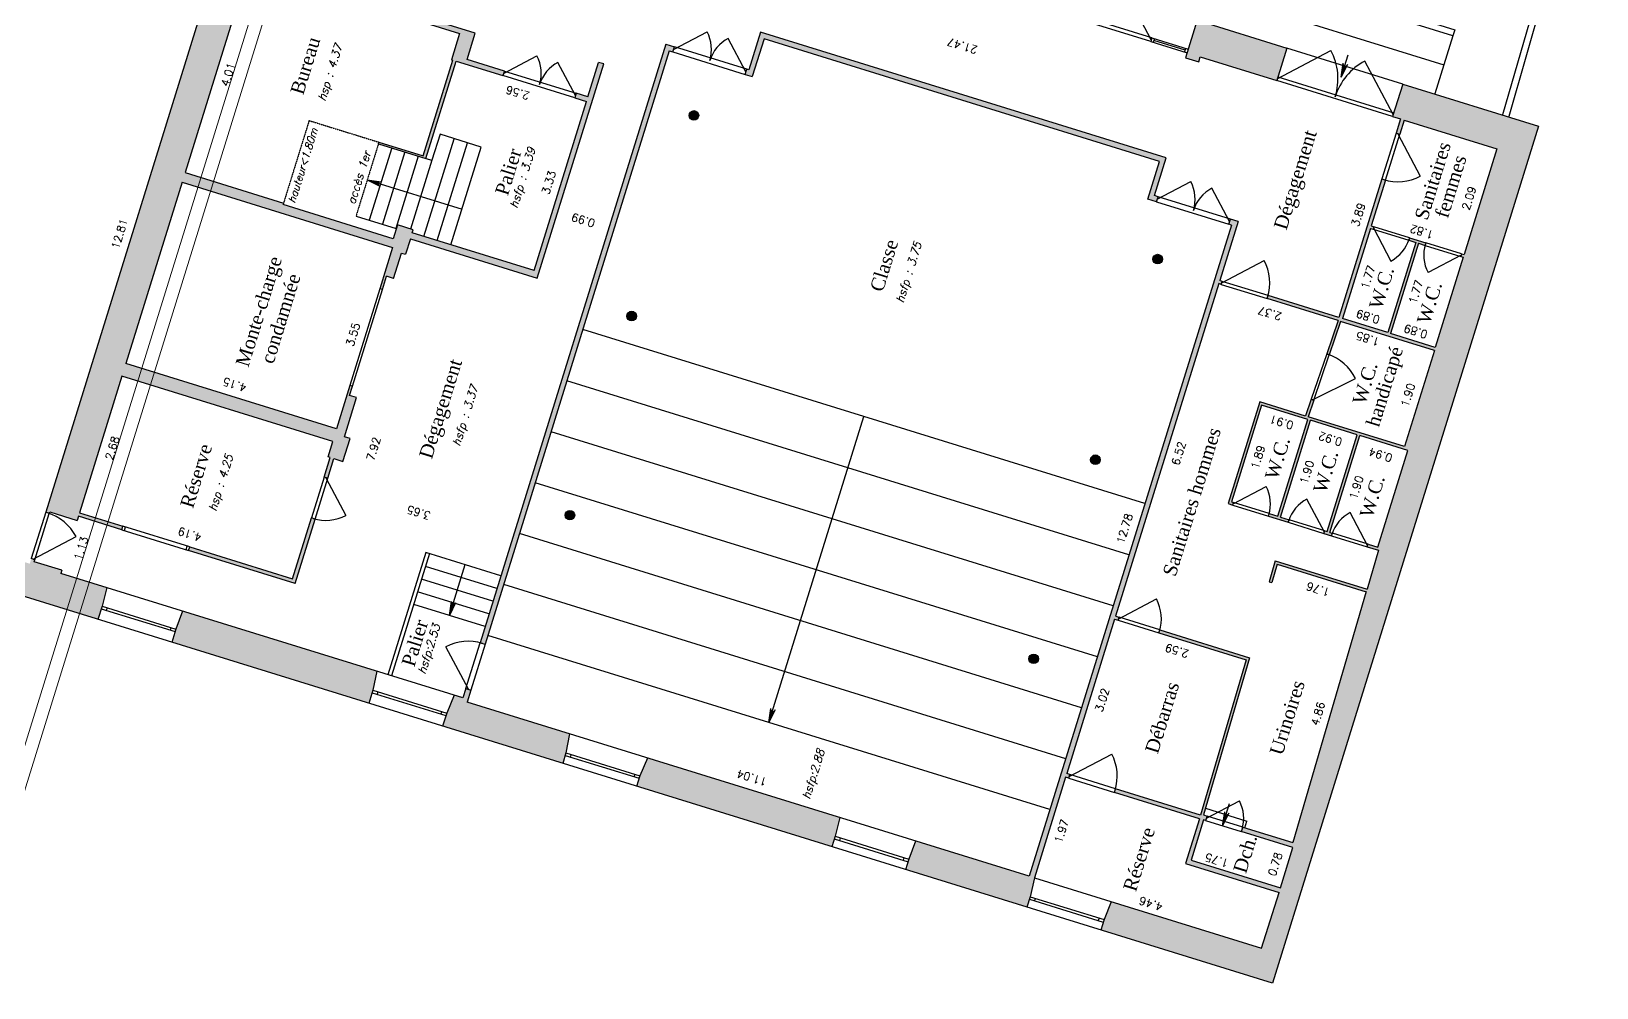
# Model space of a CAD drawing. Header units: metres. Extents: x -1642643 to 2228512, y -1236052 to 2422133.
# Drawn here: x 499268 to 528607, y -165001 to -147062 of the extents above; entities that cross this region are included whole.
import ezdxf
from ezdxf.enums import TextEntityAlignment as Align

# ---------------------------------------------------------------- set-up
doc = ezdxf.new("R2010")
doc.units = ezdxf.units.M
doc.linetypes.add('TIRET-COURT', pattern=[0.25, 0.15, -0.1])
for name, color, linetype in [('ALTIMETRIE', 10, 'Continuous'), ('APPLAT-GRIS', 253, 'Continuous'), ('COTATION-PLANI', 4, 'Continuous'), ('ESCALIER', 100, 'Continuous'), ('FENETRE', 32, 'Continuous'), ('HAUTEUR_1.80', 100, 'TIRET-COURT'), ('MUR', 130, 'Continuous'), ('PORTE', 213, 'Continuous'), ('TEXTES-PIECES', 23, 'Continuous'), ('VOIRIE-CHANGEMENT-DE-SOL', 50, 'Continuous')]:
    doc.layers.add(name, color=color, linetype=linetype)
doc.layers.add('cotation', color=7, linetype='Continuous', lineweight=20)
doc.layers.add('Seuils', color=7, linetype='Continuous', plot=False)
doc.styles.add('Simplex 1.5', font='simplex.shx', dxfattribs={"height": 0.075})
doc.styles.add('Times 3.0', font='times.ttf', dxfattribs={"height": 0.15})

msp = doc.modelspace()

# ---------------------------------------------------------------- hatches: boundary and pattern name
at = {"layer": 'APPLAT-GRIS'}
for points in [[(503446.7514, -143845.62388), (503479.32552, -143740.55758), (503374.25922, -143707.98346), (503063.32445, -144710.88902), (502834.08889, -144639.81822), (502804.47606, -144735.33303), (503033.71161, -144806.40384), (499537.18346, -156084.29168), (499604.04383, -156105.02066), (499612.92768, -156076.36622), (500128.70768, -156236.27553), (500152.39795, -156159.86368), (500964.27388, -156411.57278), (500985.00287, -156344.71241), (500173.12694, -156093.00331), (500966.75094, -153533.20626), (504921.06429, -154759.17766), (504832.22579, -155045.72211), (504870.43171, -155057.56724), (504756.42229, -155425.29928), (504823.28267, -155446.02827), (504937.29208, -155078.29623), (505109.21875, -155131.59933), (505242.47651, -154701.78266), (505137.41022, -154669.20854), (505365.42905, -153933.74446), (505231.70831, -153892.28649), (505285.01141, -153720.35983), (505237.25401, -153705.55341), (504985.5449, -154517.42934), (501040.78303, -153294.41922), (502094.99998, -149894.09179), (506039.76186, -151117.10191), (505799.89789, -151890.77192), (505847.6553, -151905.57833), (505924.64867, -151657.23981), (506058.36941, -151698.69778), (506206.43359, -151221.12371), (506282.84544, -151244.81398), (506371.68395, -150958.26953), (508750.00285, -151695.62914), (509996.70324, -147674.45541), (509901.18842, -147644.84258), (509699.82114, -148294.34332), (509480.13706, -148226.2338), (509453.48551, -148312.19713), (509673.16959, -148380.30666), (508690.02344, -151551.39853), (506407.21935, -150843.65175), (506424.98705, -150786.34286), (506128.89113, -150694.54307), (506048.93647, -150952.43307), (503985.81646, -150312.79582), (503994.70031, -150284.14137), (502151.26437, -149712.61364), (503340.95261, -145875.32992), (503436.46743, -145904.94276), (503463.11898, -145818.97942), (503367.60417, -145789.36659), (503924.32548, -143993.68806)], [(504227.2375, -146055.88211), (504200.58595, -146141.84544), (507295.26597, -147101.30132), (507142.02698, -147595.56651), (507170.68143, -147604.45036), (506613.96011, -149400.12889), (505782.98122, -149142.49721), (505774.09737, -149171.15166), (506662.38515, -149446.55103), (507227.99031, -147622.21806), (508106.72662, -147894.65615), (508133.37817, -147808.69281), (507436.12002, -147592.51911), (507589.359, -147098.25393)], [(521117.57473, -146856.76298), (520899.40277, -147560.46642), (521147.80055, -147637.47817), (521177.41339, -147541.96335), (522610.07636, -147986.13752), (522798.63548, -147377.94889)], [(512934.41996, -147080.27151), (512715.28498, -147787.08114), (512677.07905, -147775.23601), (512647.46622, -147870.75082), (512781.18696, -147912.20879), (513000.32194, -147205.39916), (520412.27161, -149503.35522), (520193.13663, -150210.16485), (520355.51182, -150260.50668), (520385.12465, -150164.99186), (520318.26428, -150144.26287), (520537.39927, -149437.45324)], [(511158.39349, -147304.39192), (507678.15239, -158529.74661), (507773.66721, -158559.35945), (511224.29547, -147429.51957), (511291.15584, -147450.24856), (511320.76867, -147354.73374)], [(524971.39994, -148051.57965), (524782.84082, -148659.76827), (524931.14563, -148705.7478), (524848.22969, -148973.18928), (524915.09006, -148993.91827), (524998.006, -148726.47678), (526736.58299, -149265.49468), (526120.636, -151252.20284), (526072.67125, -151237.33214), (526057.86483, -151285.08954), (526105.82958, -151299.96025), (525581.68239, -152990.57248), (524741.15201, -152729.97952), (525265.29921, -151039.36729), (525389.26113, -151077.79969), (525404.06754, -151030.04229), (525098.42014, -150935.28121), (525083.61372, -150983.03862), (525217.33446, -151024.49659), (524693.18726, -152715.10882), (523843.10541, -152451.55458), (524367.2526, -150760.94235), (524415.01001, -150775.74877), (524429.81643, -150727.99136), (524382.05902, -150713.18494), (524648.57454, -149853.5516), (524581.71417, -149832.82262), (523776.24504, -152430.8256), (522448.5891, -152019.20718), (522430.8214, -152076.51607), (523758.47734, -152488.13449), (523546.42956, -153113.14308), (523593.77858, -153129.20726), (523806.25128, -152502.94603), (525563.91469, -153047.88137), (525004.23209, -154853.11138), (523198.81127, -154293.36962), (523304.62261, -153981.49173), (523257.2735, -153965.42752), (523151.03716, -154278.55803), (522291.43797, -154012.05309), (521699.18126, -155922.3494), (521785.14459, -155949.00095), (521799.95101, -155901.24354), (521761.74508, -155889.39841), (522324.38896, -154074.61692), (523193.57378, -154344.09372), (522630.9299, -156158.87522), (522468.55472, -156108.5334), (522453.7483, -156156.2908), (522826.25608, -156271.78086), (522841.0625, -156224.02345), (522678.68731, -156173.68163), (523241.33119, -154358.90014), (524120.06749, -154631.33823), (523557.42361, -156446.11972), (523509.6662, -156431.31331), (523494.85979, -156479.07071), (523638.13201, -156523.48997), (523652.93843, -156475.73256), (523605.18102, -156460.92614), (524167.8249, -154646.14465), (525065.66416, -154924.50531), (524503.02028, -156739.2868), (524321.54213, -156683.02241), (524306.73572, -156730.77982), (524516.08809, -156795.68616), (524302.3198, -157525.09881), (522583.60627, -156992.23926), (522468.27317, -157385.73487), (522516.03633, -157400.54307), (522617.30442, -157055.03473), (524288.2561, -157573.08649), (522909.30298, -162278.30208), (521973.05637, -161988.03385), (521946.40482, -162073.99718), (522913.15987, -162373.72407), (522679.21847, -163128.29111), (521005.65379, -162609.42924), (521239.59519, -161854.86219), (521277.80111, -161866.70733), (521304.45267, -161780.74399), (521237.5923, -161760.01501), (522101.44181, -158811.03295), (520420.69137, -158289.94324), (520402.92367, -158347.25213), (522036.80053, -158853.80944), (521184.20313, -161764.40172), (519590.87032, -161270.41445), (519570.14134, -161337.27482), (521163.47414, -161831.26209), (520902.88119, -162671.79246), (522652.56692, -163214.25445), (522327.57348, -164262.50556), (519509.88643, -163388.9269), (519374.62577, -163723.89639), (519313.18658, -163922.06565), (522529.37775, -164919.19411), (527514.46852, -148840.01725)], [(511713.01462, -148554.71004, 1), (511659.71151, -148726.63671, 1)], [(515842.11752, -162251.79401), (515716.40835, -162589.72478), (515654.96915, -162787.89403), (517928.22175, -163492.67953), (517989.66095, -163294.51027), (518067.61272, -162941.77308), (518653.19911, -161052.99159), (518710.508, -161070.75929), (518731.23698, -161003.89892), (518673.92809, -160986.13122), (519571.94478, -158089.62046), (519638.80515, -158110.34945), (519656.57285, -158053.04056), (519589.71248, -158032.31157), (521523.43066, -151795.19413), (521571.18806, -151810.00055), (521588.95577, -151752.69166), (521541.19836, -151737.88524), (521884.70725, -150629.91338), (521741.43503, -150585.49413), (521711.82219, -150681.00894), (521759.5796, -150695.81536), (517972.0979, -162912.16025)], [(520404.86282, -151249.4781, 1), (520351.55971, -151421.40477, 1)], [(510492.96578, -152489.92043, 1), (510546.26889, -152317.99377, 1)], [(519238.11708, -155012.76182, 1), (519184.81398, -155184.68849, 1)], [(509335.1039, -156224.54971, 1), (509388.407, -156052.62305, 1)], [(504519.51961, -156189.4178), (504165.64622, -157330.81985), (502236.24695, -156732.64056), (502215.51796, -156799.50093), (504211.77761, -157418.4092), (504586.37998, -156210.14679)], [(499267.70665, -156953.4765), (499238.09382, -157048.99131), (498378.46048, -156782.47579), (498243.19983, -157117.44528), (498166.20645, -157365.7838), (500515.87091, -158094.25956), (500592.86428, -157845.92104), (500680.36753, -157496.14513), (499820.73419, -157229.62961), (499838.50189, -157172.32072), (499322.72189, -157012.41141), (499334.56703, -156974.20548)], [(502103.53828, -157937.37639), (501977.82911, -158275.30716), (501900.83573, -158523.64568), (505592.48335, -159668.18178), (505669.47672, -159419.84326), (505742.65275, -159065.62543)], [(518026.9521, -158919.31777, 1), (518080.2552, -158747.39111, 1)], [(507436.81377, -159645.86446), (507507.15169, -159418.99279), (507411.63687, -159389.37995), (507356.85312, -159566.08236), (507194.47794, -159515.74054), (507054.44154, -159849.22938), (506977.44817, -160097.5679), (509226.82207, -160794.95018), (509288.26127, -160596.78092), (509356.66155, -160241.08246)], [(510818.03823, -160694.15884), (510673.22609, -161026.16705), (510611.7869, -161224.3363), (514270.00432, -162358.50791), (514331.44352, -162160.33866), (514418.94677, -161810.56275)]]:
    msp.add_hatch(color=256, dxfattribs=at).paths.add_polyline_path(points)
at = {"layer": 'ESCALIER'}
h = msp.add_hatch(color=256, dxfattribs=at)
h.paths.add_polyline_path([(523819.60085, -147925.76329), (523887.69236, -147713.68095), (523884.89715, -147715.15312), (523857.21832, -147662.59951)])
h.paths.add_polyline_path([(523819.60085, -147925.76329), (523937.45077, -147687.47429), (523887.69236, -147713.68095)])
h = msp.add_hatch(color=256, dxfattribs=at)
h.paths.add_polyline_path([(505563.84623, -149849.30685), (505775.92857, -149917.39835), (505774.4564, -149914.60315), (505827.01001, -149886.92432)])
h.paths.add_polyline_path([(505563.84623, -149849.30685), (505802.13523, -149967.15676), (505775.92857, -149917.39835)])
h = msp.add_hatch(color=256, dxfattribs=at)
h.paths.add_polyline_path([(507102.82912, -158021.58509), (507170.92062, -157809.50275), (507168.12542, -157810.97492), (507140.44659, -157758.42131)])
h.paths.add_polyline_path([(507102.82912, -158021.58509), (507220.67904, -157783.29609), (507170.92062, -157809.50275)])
h = msp.add_hatch(color=256, dxfattribs=at)
h.paths.add_polyline_path([(513092.38398, -160027.76827), (513160.47549, -159815.68593), (513157.68029, -159817.1581), (513130.00145, -159764.60449)])
h.paths.add_polyline_path([(513092.38398, -160027.76827), (513210.2339, -159789.47927), (513160.47549, -159815.68593)])
h = msp.add_hatch(color=256, dxfattribs=at)
h.paths.add_polyline_path([(521596.53372, -161966.47497), (521664.62523, -161754.39263), (521661.83003, -161755.8648), (521634.15119, -161703.31119)])
h.paths.add_polyline_path([(521596.53372, -161966.47497), (521714.38364, -161728.18597), (521664.62523, -161754.39263)])

# ---------------------------------------------------------------- linework, layer by layer
at = {"layer": 'cotation'}
for points in [[(509574.03735, -127643.93045), (497991.93161, -165001.4702), (473568.09173, -157429.25056), (485150.19746, -120071.71082)], [(509261.21822, -127808.6854), (497827.17666, -164688.65107), (473880.91085, -157264.49561), (485314.95241, -120384.52994)]]:
    msp.add_lwpolyline(points, close=True, dxfattribs=at)
at = {"layer": 'ESCALIER'}
for p, q in [((521287.45356, -146309.87765), (525742.83789, -147692.52501)), ((523819.60085, -147925.76329), (523950.43457, -147503.76525)), ((523819.60085, -147925.76329), (523857.21832, -147662.59951)), ((523819.60085, -147925.76329), (523937.45077, -147687.47429)), ((523937.45077, -147687.47429), (523819.60085, -147925.76329)), ((506928.02839, -148994.96088), (506777.00293, -149482.08644)), ((507701.6984, -149234.82485), (506928.02839, -148994.96088)), ((506626.90343, -150911.76127), (507195.46987, -149077.87682)), ((506875.24195, -150988.75465), (507443.80839, -149154.87019)), ((507133.13195, -151068.7093), (507701.6984, -149234.82485)), ((505563.84623, -149849.30685), (507340.4218, -150400.10559)), ((505563.84623, -149849.30685), (505827.01001, -149886.92432)), ((505563.84623, -149849.30685), (505802.13523, -149967.15676)), ((505802.13523, -149967.15676), (505563.84623, -149849.30685)), ((505353.5951, -150527.46204), (506108.16214, -150761.40344)), ((520139.75748, -155920.47576), (509604.47335, -152654.17997)), ((519840.66784, -156885.1754), (509305.38371, -153618.87961)), ((513092.38398, -160027.76827), (514872.11541, -154287.32787)), ((519544.53948, -157840.32355), (509009.25535, -154574.02776)), ((519248.41112, -158795.4717), (508713.12699, -155529.17591)), ((518952.28277, -159750.61986), (508416.99863, -156484.32407)), ((508067.56118, -157273.72679), (506663.4934, -156838.4181)), ((507993.52909, -157512.51383), (506656.32168, -157097.93413)), ((507102.82912, -158021.58509), (507398.95748, -157066.43694)), ((507919.49701, -157751.30087), (506582.28959, -157336.72117)), ((518656.15441, -160705.76801), (508120.87027, -157439.47222)), ((507771.43283, -158228.87494), (506434.22541, -157814.29524)), ((507845.46492, -157990.0879), (506508.2575, -157575.5082)), ((507102.82912, -158021.58509), (507140.44659, -157758.42131)), ((507102.82912, -158021.58509), (507220.67904, -157783.29609)), ((507220.67904, -157783.29609), (507102.82912, -158021.58509)), ((518360.02605, -161660.91617), (507824.74191, -158394.62037)), ((513092.38398, -160027.76827), (513130.00145, -159764.60449)), ((513092.38398, -160027.76827), (513210.2339, -159789.47927)), ((513210.2339, -159789.47927), (513092.38398, -160027.76827)), ((521596.53372, -161966.47497), (521727.36744, -161544.47693)), ((521596.53372, -161966.47497), (521634.15119, -161703.31119)), ((521596.53372, -161966.47497), (521714.38364, -161728.18597)), ((521714.38364, -161728.18597), (521596.53372, -161966.47497))]:
    msp.add_line(p, q, dxfattribs=at)
at = {"layer": 'ESCALIER', "flags": 128}
for points in [[(525912.04416, -147146.75811), (525573.63162, -148238.29192)], [(524971.39994, -148051.57965), (522798.63548, -147377.94889)], [(506022.43589, -149248.14503), (505601.93362, -150604.45541)], [(506270.77441, -149325.13841), (505850.27214, -150681.44878)], [(506519.11293, -149402.13178), (506098.61066, -150758.44216)], [(506777.00293, -149482.08644), (506377.22965, -150771.53644)], [(506662.38515, -149446.55103), (506777.00293, -149482.08644)], [(506663.4934, -156838.4181), (505952.78534, -159130.77367)], [(506730.35377, -156859.14709), (506019.64571, -159151.50266)], [(521274.14218, -161635.24218), (522049.75899, -161875.70972)], [(522011.2623, -161999.87898), (522049.75899, -161875.70972)]]:
    msp.add_lwpolyline(points, dxfattribs=at)
at = {"layer": 'ESCALIER', "linetype": 'TIRET-COURT', "flags": 128}
msp.add_lwpolyline([(505774.09737, -149171.15166), (505353.5951, -150527.46204)], dxfattribs=at)
at = {"layer": 'FENETRE'}
for p, q in [((520250.91968, -147254.71884), (520929.07487, -147464.96998)), ((520268.20296, -147186.79019), (520949.7446, -147398.09124))]:
    msp.add_line(p, q, dxfattribs=at)
at = {"layer": 'FENETRE', "flags": 128}
for points in [[(520268.20296, -147186.79019), (520247.68107, -147253.71477)], [(520247.68107, -147253.71477), (520250.91968, -147254.71884)], [(520316.006, -147201.4486), (520295.48412, -147268.37318)], [(520891.62269, -147416.715), (520305.74506, -147234.91089)], [(520901.98719, -147383.28482), (520881.2582, -147450.14519)], [(500964.27388, -156411.57278), (500985.00287, -156344.71241)], [(502236.24695, -156732.64056), (500985.00287, -156344.71241)], [(501012.03129, -156426.3792), (501032.76028, -156359.51883)], [(500964.27388, -156411.57278), (502215.51797, -156799.50093)], [(502167.76056, -156784.69451), (502188.48954, -156717.83414)], [(502215.51797, -156799.50093), (502236.24695, -156732.64056)], [(500578.05787, -157893.67844), (501963.02269, -158323.06456)], [(500592.86428, -157845.92104), (501977.82911, -158275.30716)], [(500688.3791, -157875.53387), (500673.57268, -157923.29128)], [(501882.31429, -158245.69432), (501867.50787, -158293.45173)], [(505654.6703, -159467.60067), (507039.63513, -159896.98679)], [(505669.47672, -159419.84326), (507054.44154, -159849.22938)], [(505764.99154, -159449.4561), (505750.18512, -159497.2135)], [(506958.92673, -159819.61654), (506944.12031, -159867.37395)], [(509273.45485, -160644.53833), (510658.41968, -161073.92445)], [(509288.26127, -160596.78093), (510673.22609, -161026.16705)], [(509383.77609, -160626.39376), (509368.96967, -160674.15117)], [(510577.71128, -160996.55421), (510562.90486, -161044.31162)], [(514316.63711, -162208.09606), (515701.60193, -162637.48218)], [(514331.44352, -162160.33866), (515716.40835, -162589.72478)], [(514426.95834, -162189.95149), (514412.15192, -162237.7089)], [(515620.89353, -162560.11194), (515606.08711, -162607.86935)], [(517974.85453, -163342.26768), (519359.81936, -163771.6538)], [(517989.66095, -163294.51027), (519374.62577, -163723.89639)], [(518085.17577, -163324.12311), (518070.36935, -163371.88051)], [(519279.11096, -163694.28355), (519264.30454, -163742.04096)]]:
    msp.add_lwpolyline(points, dxfattribs=at)
at = {"layer": 'HAUTEUR_1.80'}
msp.add_line((504474.42825, -148736.80136), (503994.70031, -150284.14137), dxfattribs=at)
at = {"layer": 'HAUTEUR_1.80', "flags": 128}
msp.add_lwpolyline([(504474.42825, -148736.80136), (505782.98122, -149142.49721)], dxfattribs=at)
at = {"layer": 'MUR'}
for p, q in [((503340.95261, -145875.32992), (502151.26437, -149712.61364)), ((507589.359, -147098.25393), (504227.2375, -146055.88211)), ((504200.58595, -146141.84544), (507295.26597, -147101.30132)), ((521117.57473, -146856.76298), (520899.40277, -147560.46642)), ((521117.57473, -146856.76298), (522798.63548, -147377.94889)), ((507295.26597, -147101.30132), (507142.02698, -147595.56651)), ((507436.12002, -147592.51911), (507589.359, -147098.25393)), ((513000.32194, -147205.39916), (512781.18696, -147912.20879)), ((520412.27161, -149503.35522), (513000.32194, -147205.39916)), ((520899.40277, -147560.46642), (521147.80055, -147637.47817)), ((521147.80055, -147637.47817), (521177.41339, -147541.96335)), ((521177.41339, -147541.96335), (522610.07636, -147986.13752)), ((506613.96011, -149400.12889), (507170.68143, -147604.45036)), ((506662.38515, -149446.55103), (507227.99031, -147622.21806)), ((507142.02698, -147595.56651), (507170.68143, -147604.45036)), ((507227.99031, -147622.21806), (508106.72662, -147894.65615)), ((508133.37817, -147808.69281), (507436.12002, -147592.51911)), ((524971.39994, -148051.57965), (527514.46852, -148840.01725)), ((509453.48551, -148312.19713), (509673.16959, -148380.30666)), ((509699.82114, -148294.34332), (509480.13706, -148226.2338)), ((524782.84082, -148659.76827), (524931.14563, -148705.7478)), ((524931.14563, -148705.7478), (524848.22969, -148973.18928)), ((524998.006, -148726.47678), (524915.09006, -148993.91827)), ((524998.006, -148726.47678), (526736.58299, -149265.49468)), ((527514.46852, -148840.01725), (522529.37775, -164919.19411)), ((524848.22969, -148973.18928), (524915.09006, -148993.91827)), ((505774.09737, -149171.15166), (506662.38515, -149446.55103)), ((505782.98122, -149142.49721), (506613.96011, -149400.12889)), ((526736.58299, -149265.49468), (526120.636, -151252.20284)), ((522529.37775, -164919.19411), (472775.56754, -149493.82363)), ((520193.13663, -150210.16485), (520412.27161, -149503.35522)), ((502151.26437, -149712.61364), (503994.70031, -150284.14137)), ((524581.71417, -149832.82262), (523776.24504, -152430.8256)), ((524648.57454, -149853.5516), (524382.05902, -150713.18494)), ((524581.71417, -149832.82262), (524648.57454, -149853.5516)), ((520355.51182, -150260.50668), (520193.13663, -150210.16485)), ((521759.5796, -150695.81536), (517972.0979, -162912.16025)), ((521759.5796, -150695.81536), (521711.82219, -150681.00894)), ((524367.2526, -150760.94235), (523843.10541, -152451.55458)), ((524367.2526, -150760.94235), (524415.01001, -150775.74877)), ((524382.05902, -150713.18494), (524429.81643, -150727.99136)), ((525217.33446, -151024.49659), (524693.18726, -152715.10882)), ((525265.29921, -151039.36729), (524741.15201, -152729.97952)), ((525083.61372, -150983.03862), (525217.33446, -151024.49659)), ((525098.42014, -150935.28121), (525404.06754, -151030.04229)), ((525265.29921, -151039.36729), (525389.26113, -151077.79969)), ((506058.36941, -151698.69778), (506206.43359, -151221.12371)), ((526105.82958, -151299.96025), (525581.68239, -152990.57248)), ((526057.86483, -151285.08954), (526105.82958, -151299.96025)), ((526072.67125, -151237.33214), (526120.636, -151252.20284)), ((505847.6553, -151905.57833), (505924.64867, -151657.23981)), ((521571.18806, -151810.00055), (521523.43066, -151795.19413)), ((521588.95577, -151752.69166), (521541.19836, -151737.88524)), ((523758.47734, -152488.13449), (522430.8214, -152076.51607)), ((523776.24504, -152430.8256), (522448.5891, -152019.20718)), ((525563.91469, -153047.88137), (523806.25128, -152502.94603)), ((524693.18726, -152715.10882), (523843.10541, -152451.55458)), ((525581.68239, -152990.57248), (524741.15201, -152729.97952)), ((525563.91469, -153047.88137), (525004.23209, -154853.11138)), ((504985.5449, -154517.42934), (501040.78303, -153294.41922)), ((504921.06429, -154759.17766), (500966.75094, -153533.20626)), ((505231.70831, -153892.28649), (505285.01141, -153720.35983)), ((505137.41022, -154669.20854), (505365.42905, -153933.74446)), ((523151.03733, -154278.55808), (522291.43797, -154012.05309)), ((525004.23209, -154853.11138), (523198.81127, -154293.36962)), ((504832.22579, -155045.72211), (504921.06429, -154759.17766)), ((505242.47651, -154701.78266), (505137.41022, -154669.20854)), ((504756.42229, -155425.29928), (504870.43171, -155057.56724)), ((504870.43171, -155057.56724), (504832.22579, -155045.72211)), ((499604.04383, -156105.02066), (499612.92768, -156076.36622)), ((499612.92768, -156076.36622), (500128.70768, -156236.27553)), ((500964.27388, -156411.57278), (500152.39795, -156159.86368)), ((500173.12694, -156093.00331), (500985.00287, -156344.71241)), ((504165.64622, -157330.81985), (504519.51961, -156189.4178)), ((504211.77761, -157418.4092), (502215.51796, -156799.50093)), ((502236.24695, -156732.64056), (504165.64622, -157330.81985)), ((524516.08809, -156795.68616), (524302.3198, -157525.09881)), ((524306.73572, -156730.77982), (524516.08809, -156795.68616)), ((499322.72189, -157012.41141), (499334.56702, -156974.20548)), ((499838.50189, -157172.32072), (499322.72189, -157012.41141)), ((507356.85312, -159566.08236), (499820.73419, -157229.62961)), ((522583.60627, -156992.23926), (524303.08012, -157525.33454)), ((522617.30442, -157055.03473), (524289.0151, -157573.32181)), ((522468.27317, -157385.73487), (522516.03633, -157400.54307)), ((524288.2561, -157573.08649), (522909.30298, -162278.30208)), ((519571.94478, -158089.62046), (518673.92809, -160986.13122)), ((519571.94478, -158089.62046), (519638.80515, -158110.34945)), ((519589.71248, -158032.31157), (519656.57285, -158053.04056)), ((520402.92367, -158347.25213), (522036.80053, -158853.80944)), ((520420.69137, -158289.94324), (522101.44181, -158811.03295)), ((522036.80053, -158853.80944), (521184.20313, -161764.40172)), ((522101.44181, -158811.03295), (521237.5923, -161760.01501)), ((517972.0979, -162912.16025), (507436.81377, -159645.86446)), ((518653.19911, -161052.99159), (518067.61272, -162941.77308)), ((518710.508, -161070.75929), (518653.19911, -161052.99159)), ((518731.23698, -161003.89892), (518673.92809, -160986.13122)), ((521163.47414, -161831.26209), (519570.14134, -161337.27482)), ((521184.20313, -161764.40172), (519590.87032, -161270.41445)), ((521163.47414, -161831.26209), (520902.88119, -162671.79246)), ((521239.59519, -161854.86219), (521005.65378, -162609.42924)), ((521277.80111, -161866.70733), (521239.59519, -161854.86219)), ((520902.88119, -162671.79246), (522652.56692, -163214.25445)), ((521005.65378, -162609.42924), (522679.21847, -163128.29111)), ((518067.61272, -162941.77308), (522327.57348, -164262.50556))]:
    msp.add_line(p, q, dxfattribs=at)
at = {"layer": 'MUR', "flags": 128}
for points in [[(503033.71161, -144806.40384), (499537.18346, -156084.29168)], [(512934.41996, -147080.27151), (512715.28498, -147787.08114)], [(520537.39927, -149437.45324), (512934.41996, -147080.27151)], [(511158.39349, -147304.39192), (507678.15239, -158529.74661)], [(511224.29547, -147429.51957), (507773.66721, -158559.35945)], [(511158.39349, -147304.39192), (511320.76867, -147354.73374)], [(511224.29547, -147429.51957), (511291.15584, -147450.24856)], [(511291.15584, -147450.24855), (511320.76867, -147354.73374)], [(522798.63548, -147377.94889), (522610.07636, -147986.13752)], [(508133.37817, -147808.69282), (508106.72662, -147894.65615)], [(508750.00285, -151695.62914), (509996.70324, -147674.45541)], [(509699.82114, -148294.34332), (509901.18842, -147644.84258)], [(509996.70324, -147674.45541), (509901.18842, -147644.84258)], [(512647.46622, -147870.75082), (512677.07905, -147775.23601)], [(512715.28498, -147787.08114), (512677.07905, -147775.23601)], [(512647.46622, -147870.75082), (512781.18696, -147912.20879)], [(524971.39994, -148051.57965), (524782.84082, -148659.76827)], [(508690.02344, -151551.39853), (509673.16959, -148380.30666)], [(509480.13706, -148226.2338), (509453.48551, -148312.19713)], [(524803.5698, -148592.9079), (524803.5698, -148592.9079)], [(505774.09737, -149171.15166), (505782.98122, -149142.49721)], [(520318.26428, -150144.26287), (520537.39927, -149437.45324)], [(502094.99998, -149894.09179), (501040.78303, -153294.41922)], [(502094.99998, -149894.09179), (506039.76186, -151117.10191), (505799.89789, -151890.77192)], [(520385.12465, -150164.99186), (520318.26428, -150144.26287)], [(520355.51182, -150260.50667), (520385.12465, -150164.99186)], [(503994.70031, -150284.14137), (503985.81646, -150312.79582)], [(506048.93647, -150952.43307), (503985.81646, -150312.79582)], [(506128.89113, -150694.54307), (506048.93647, -150952.43307)], [(506424.98705, -150786.34286), (506128.89113, -150694.54307)], [(506407.21935, -150843.65175), (506424.98705, -150786.34286)], [(521884.70725, -150629.91338), (521541.19836, -151737.88524)], [(521711.82219, -150681.00894), (521741.43503, -150585.49413)], [(521884.70725, -150629.91338), (521741.43503, -150585.49413)], [(524429.81643, -150727.99136), (524415.01001, -150775.74877)], [(506371.68395, -150958.26953), (506282.84544, -151244.81398)], [(506371.68395, -150958.26953), (508750.00285, -151695.62914)], [(508690.02344, -151551.39853), (506407.21935, -150843.65175)], [(525098.42014, -150935.28121), (525083.61372, -150983.03862)], [(525404.06754, -151030.04229), (525389.26113, -151077.79969)], [(506206.43359, -151221.12371), (506282.84544, -151244.81398)], [(526072.67125, -151237.33214), (526057.86483, -151285.08954)], [(506058.36941, -151698.69778), (505924.64867, -151657.23981)], [(505847.6553, -151905.57833), (505799.89789, -151890.77192)], [(521523.43066, -151795.19413), (519589.71248, -158032.31157)], [(521571.18806, -151810.00055), (521588.95577, -151752.69166)], [(522430.8214, -152076.51607), (522448.5891, -152019.20718)], [(523758.47734, -152488.13449), (523546.42956, -153113.14308)], [(523806.25128, -152502.94603), (523593.77858, -153129.20726)], [(523546.42956, -153113.14308), (523593.77858, -153129.20726)], [(500966.75094, -153533.20626), (500173.12694, -156093.00331)], [(505237.25401, -153705.55341), (504985.5449, -154517.42934)], [(505285.01141, -153720.35983), (505237.25401, -153705.55341)], [(505365.42905, -153933.74446), (505231.70831, -153892.28649)], [(522291.43797, -154012.05309), (521699.18126, -155922.3494)], [(523257.2735, -153965.42752), (523151.4599, -154277.31199)], [(523304.62261, -153981.49173), (523198.81127, -154293.36962)], [(523257.27358, -153965.42755), (523304.62261, -153981.49173)], [(523193.57378, -154344.09372), (522324.38896, -154074.61692), (521761.74508, -155889.39841), (521799.95101, -155901.24354)], [(522630.9299, -156158.87522), (523193.57378, -154344.09372)], [(522678.68731, -156173.68163), (523241.33119, -154358.90014)], [(524120.06749, -154631.33823), (523241.33119, -154358.90014)], [(505109.21875, -155131.59933), (505242.47651, -154701.78266)], [(523557.42361, -156446.11972), (524120.06749, -154631.33823)], [(523605.18102, -156460.92614), (524167.8249, -154646.14465)], [(524321.54213, -156683.02241), (524503.02028, -156739.2868), (525065.66416, -154924.50531), (524167.8249, -154646.14465)], [(504823.28267, -155446.02827), (504937.29208, -155078.29623)], [(504937.29208, -155078.29623), (505109.21875, -155131.59933)], [(504823.28267, -155446.02827), (504756.4223, -155425.29928)], [(521699.18126, -155922.3494), (521785.14459, -155949.00095)], [(521785.14459, -155949.00095), (521799.95101, -155901.24354)], [(499604.04383, -156105.02066), (499537.18346, -156084.29168)], [(500152.39795, -156159.86368), (500128.70768, -156236.27553)], [(504211.77761, -157418.4092), (504586.37998, -156210.14679)], [(504586.37998, -156210.14679), (504519.51961, -156189.4178)], [(522453.7483, -156156.2908), (522468.55472, -156108.53339)], [(522453.7483, -156156.2908), (522826.25608, -156271.78086)], [(522468.55472, -156108.5334), (522630.9299, -156158.87522)], [(522678.68731, -156173.68163), (522841.0625, -156224.02345)], [(522826.25608, -156271.78086), (522841.0625, -156224.02345)], [(523494.85978, -156479.07071), (523638.13201, -156523.48997)], [(523494.85979, -156479.07071), (523509.6662, -156431.3133)], [(523509.6662, -156431.31331), (523557.42361, -156446.11972)], [(523605.18102, -156460.92614), (523652.93843, -156475.73256)], [(523638.13201, -156523.48997), (523652.93843, -156475.73256)], [(499334.56702, -156974.20548), (499267.70665, -156953.4765)], [(524306.73572, -156730.77982), (524321.54213, -156683.02241)], [(499838.50189, -157172.32072), (499820.73419, -157229.62961)], [(522583.60627, -156992.23926), (522468.27317, -157385.73487)], [(522617.30442, -157055.03473), (522516.03633, -157400.54307)], [(500680.36753, -157496.14513), (500592.86428, -157845.92104)], [(500592.86428, -157845.92104), (500515.87091, -158094.25956)], [(502103.53828, -157937.37639), (501977.82911, -158275.30716)], [(519638.80515, -158110.34945), (519656.57285, -158053.04056)], [(501977.82911, -158275.30716), (501900.83573, -158523.64568)], [(520402.92367, -158347.25213), (520420.69137, -158289.94324)], [(507678.15239, -158529.74661), (507773.66721, -158559.35945)], [(505742.65274, -159065.62543), (505669.47672, -159419.84326)], [(505669.47672, -159419.84326), (505592.48335, -159668.18178)], [(507194.47794, -159515.74054), (507054.44154, -159849.22938)], [(507411.63687, -159389.37995), (507356.85312, -159566.08236)], [(507411.63687, -159389.37995), (507507.15169, -159418.99279)], [(507507.15169, -159418.99279), (507436.81377, -159645.86446)], [(507054.44154, -159849.22938), (506977.44817, -160097.5679)], [(509356.66155, -160241.08246), (509288.26127, -160596.78093)], [(509288.26127, -160596.78093), (509226.82207, -160794.95018)], [(510818.03823, -160694.15884), (510673.22609, -161026.16705)], [(510673.22609, -161026.16705), (510611.7869, -161224.3363)], [(518710.508, -161070.75929), (518731.23698, -161003.89892)], [(519570.14134, -161337.27482), (519590.87032, -161270.41445)], [(514418.94677, -161810.56275), (514331.44352, -162160.33866)], [(521237.5923, -161760.01501), (521304.45267, -161780.74399)], [(521304.45267, -161780.74399), (521277.80111, -161866.70733)], [(514331.44352, -162160.33866), (514270.00432, -162358.50792)], [(521973.05637, -161988.03385), (521946.40482, -162073.99718)], [(522679.21847, -163128.29111), (522913.15987, -162373.72407), (521946.40482, -162073.99718)], [(521973.05637, -161988.03385), (522909.30298, -162278.30208)], [(515842.11752, -162251.79401), (515716.40835, -162589.72478)], [(515716.40835, -162589.72478), (515654.96915, -162787.89404)], [(518067.61272, -162941.77308), (517989.66095, -163294.51027)], [(517989.66095, -163294.51027), (517928.22175, -163492.67953)], [(519509.88643, -163388.9269), (519374.62577, -163723.89639)], [(522327.57348, -164262.50556), (522652.56692, -163214.25445)], [(519374.62577, -163723.89639), (519313.18658, -163922.06565)]]:
    msp.add_lwpolyline(points, dxfattribs=at)
at = {"layer": 'MUR'}
for centre in [(511686.36306, -148640.67337), (520378.21126, -151335.44143), (510519.61733, -152403.9571), (519211.46553, -155098.72516), (509361.75545, -156138.58638), (518053.60365, -158833.35444)]:
    msp.add_circle(centre, 90, dxfattribs=at)
at = {"layer": 'PORTE'}
for p, q in [((520257.94202, -147220.25248), (519838.54237, -146423.94116)), ((511305.96226, -147402.49115), (511934.16039, -147071.63302)), ((512662.27263, -147822.99342), (512331.4145, -147194.79528)), ((508120.05239, -147851.67448), (508743.8266, -147523.14634)), ((522620.44085, -147952.70733), (523626.79353, -147422.68353)), ((509466.81129, -148269.21547), (509138.28314, -147645.44126)), ((524793.20531, -148626.33808), (524263.1815, -147619.98541)), ((524881.65988, -148983.55377), (525301.05751, -149779.86127)), ((520370.31823, -150212.74927), (520998.51637, -149881.89114)), ((521726.62861, -150633.25154), (521395.77048, -150005.0534)), ((524422.41322, -150751.87006), (524748.61138, -151371.22034)), ((521580.07191, -151781.3461), (522376.37941, -151361.94847)), ((526065.26804, -151261.21084), (525445.91777, -151587.409)), ((523280.94809, -153973.45964), (524088.06837, -153575.26767)), ((504789.85248, -155435.66377), (505162.65037, -156143.49266)), ((521792.5478, -155925.12225), (522411.89807, -155598.92409)), ((523502.26299, -156455.19201), (523176.06484, -155835.84173)), ((524314.13893, -156706.90111), (523987.94077, -156087.55084)), ((499301.13684, -156963.84099), (500106.2922, -156539.78339)), ((519647.689, -158081.695), (520355.51788, -157708.89711)), ((507459.39428, -159404.18637), (507039.99665, -158607.87887)), ((518720.87249, -161037.32911), (519517.17999, -160617.93148)), ((521291.12689, -161823.72566), (521910.47717, -161497.52751))]:
    msp.add_line(p, q, dxfattribs=at)
for centre, radius, start, end in [((511305.96226, -147402.49115), 710, 342.774789035, 27.774789037), ((512662.27263, -147822.99342), 710, 117.774788956, 162.774788959), ((508120.05239, -147851.67448), 705, 342.774788982, 27.774788888), ((522620.44085, -147952.70733), 1137.39656, 342.774789015, 27.774788992), ((509466.81129, -148269.21547), 705, 117.774789089, 162.774788998), ((524793.20531, -148626.33809), 1137.39656, 117.77478903, 162.774789003), ((520370.31823, -150212.74927), 710, 342.774789035, 27.774789037), ((524881.65988, -148983.55377), 900, 252.774788974, 297.774788963), ((521726.62861, -150633.25154), 710, 117.774788956, 162.774788959), ((524422.41322, -150751.87007), 700, 297.774788993, 342.774789082), ((526065.26804, -151261.21084), 700, 162.774788916, 207.774789004), ((521580.07191, -151781.3461), 900, 342.77478896, 27.774788988), ((523280.94809, -153973.45964), 900, 26.259381132, 71.259381122), ((521792.5478, -155925.12225), 700, 342.774788912, 27.774789002), ((523502.26299, -156455.19201), 700, 117.774788993, 162.774789081), ((499301.13684, -156963.84099), 910, 27.774789087, 72.774788997), ((504789.85248, -155435.66377), 800, 252.774788941, 297.774788963), ((524314.13892, -156706.90111), 700, 117.774788993, 162.774789081), ((519647.689, -158081.695), 800, 342.774788962, 27.774789001), ((507459.39428, -159404.18637), 900, 72.774789013, 117.774788963), ((518720.87249, -161037.32911), 900, 342.77478897, 27.774788988), ((521291.12689, -161823.72566), 700, 342.774788912, 27.774789002)]:
    msp.add_arc(centre, radius, start, end, dxfattribs=at)
at = {"layer": 'Seuils', "flags": 128}
for points in [[(520268.20296, -147186.79019), (518549.13523, -146653.82047)], [(520247.68107, -147253.71477), (518528.40615, -146720.68116)], [(511291.15584, -147450.24856), (512647.46622, -147870.75082)], [(512677.07905, -147775.23601), (511320.76867, -147354.73374)], [(508133.37817, -147808.69281), (509480.13706, -148226.2338)], [(509453.48551, -148312.19713), (508106.72662, -147894.65615)], [(524782.84082, -148659.76827), (522610.07636, -147986.13752)], [(522630.80535, -147919.27715), (524803.5698, -148592.9079)], [(524848.22969, -148973.18928), (524581.71417, -149832.82262)], [(524648.57454, -149853.5516), (524915.09006, -148993.91827)], [(521741.43503, -150585.49413), (520385.12465, -150164.99186)], [(520355.51182, -150260.50668), (521711.82219, -150681.00894)], [(524415.01001, -150775.74877), (525083.61372, -150983.03862)], [(525098.42014, -150935.28121), (524429.81643, -150727.99136)], [(525389.26113, -151077.79969), (526057.86483, -151285.08954)], [(526072.67125, -151237.33214), (525404.06754, -151030.04229)], [(505799.89789, -151890.77192), (505237.25401, -153705.55341)], [(505285.01141, -153720.35983), (505847.6553, -151905.57833)], [(521571.18806, -151810.00055), (522430.8214, -152076.51607)], [(522448.5891, -152019.20718), (521588.95577, -151752.69166)], [(523546.42956, -153113.14308), (523257.2735, -153965.42752)], [(523304.62261, -153981.49173), (523593.77858, -153129.20726)], [(504756.4223, -155425.29928), (504519.51961, -156189.4178)], [(504586.37998, -156210.14679), (504823.28267, -155446.02827)], [(521785.14459, -155949.00095), (522453.7483, -156156.2908)], [(522468.55472, -156108.5334), (521799.95101, -155901.24354)], [(499537.18346, -156084.29168), (499267.70665, -156953.4765)], [(499334.56702, -156974.20548), (499604.04383, -156105.02066)], [(522826.25608, -156271.78086), (523494.85979, -156479.07071)], [(523509.6662, -156431.3133), (522841.0625, -156224.02345)], [(523638.13201, -156523.48997), (524306.73572, -156730.77982)], [(524321.54213, -156683.02241), (523652.93843, -156475.73256)], [(519638.80515, -158110.34945), (520402.92367, -158347.25213)], [(520420.69137, -158289.94324), (519656.57285, -158053.04056)], [(507411.63687, -159389.37995), (507678.15239, -158529.74661)], [(507773.66721, -158559.35945), (507507.15169, -159418.99279)], [(518710.508, -161070.75929), (519570.14134, -161337.27482)], [(519590.87032, -161270.41445), (518731.23698, -161003.89892)], [(521277.80111, -161866.70733), (521946.40482, -162073.99718)], [(521973.05637, -161988.03385), (521304.45267, -161780.74399)]]:
    msp.add_lwpolyline(points, dxfattribs=at)
at = {"layer": 'VOIRIE-CHANGEMENT-DE-SOL'}
msp.add_line((526963.68634, -148656.94007), (528606.80566, -142952.20735), dxfattribs=at)
at = {"layer": 'VOIRIE-CHANGEMENT-DE-SOL', "flags": 128}
for points in [[(526848.37419, -148623.72701), (527688.11924, -145708.22295), (521917.37675, -143970.70066)], [(520448.43701, -145323.9433), (525947.64185, -147032.15966), (525912.04416, -147146.75811), (520412.9016, -145438.5611), (520448.43701, -145323.9433)]]:
    msp.add_lwpolyline(points, dxfattribs=at)

# ---------------------------------------------------------------- texts
at = {"layer": 'ALTIMETRIE', "style": 'Simplex 1.5', "oblique": 15.00003}
for s, p in [('hsp : 4.37', (504864.75906, -147838.37825)), ('hsfp : 3.39', (508473.58128, -149810.39787)), ('hsfp : 3.75', (515711.56985, -151585.35319)), ('hsfp : 3.37', (507398.60108, -154273.22954)), ('hsp : 4.25', (502818.14227, -155531.01386)), ('hsfp:2.53', (506719.98392, -158647.84155)), ('hsfp:2.88', (513925.10872, -160997.38532))]:
    msp.add_text(s, height=153, rotation=72.774789002, dxfattribs=at).set_placement(p, align=Align.MIDDLE_CENTER)
at = {"layer": 'COTATION-PLANI', "style": 'Simplex 1.5'}
for s, rotation, p in [('21.47', 162.774810002, (516739.92519, -147262.90383)), ('2.56', 162.774788998, (508406.1607, -148144.53458)), ('3.33', 72.774789002, (509038.32429, -149921.43334)), ('2.09', 72.774789002, (526285.33727, -150214.4295)), ('0.99', 162.774788998, (509633.20445, -150535.36073)), ('3.89', 72.774789002, (524210.42311, -150523.86744)), ('12.81', 72.774789002, (500992.63049, -150883.27832)), ('3.55', 72.774788997, (505369.38116, -152772.84637)), ('0.89', 162.774788995, (524342.43916, -152343.70367)), ('0.89', 162.774788995, (525235.71003, -152620.64797)), ('1.90', 72.774789002, (525140.80117, -153906.07712)), ('0.92', 162.774788995, (523636.28009, -154638.39141)), ('12.78', 72.774789002, (519830.55888, -156411.24428)), ('1.76', 162.774788995, (523408.74051, -157457.45049)), ('4.86', 73.65648661, (523455.22026, -159883.60261)), ('1.75', 162.774810002, (521509.1135, -162540.29361)), ('0.78', 72.774788997, (522652.91695, -162706.58834)), ('4.46', 162.774810002, (520274.23391, -163354.93798))]:
    msp.add_text(s, height=150, rotation=rotation, dxfattribs=at).set_placement(p, align=Align.CENTER)
for s, rotation, p in [('4.01', 72.774789002, (502884.93879, -147852.71826)), ('1.82', 162.774788995, (525306.84485, -150894.47125)), ('1.77', 72.774788997, (524248.45123, -151650.66772)), ('1.77', 72.774789002, (525146.49783, -151929.09266)), ('2.37', 162.774788995, (522461.30277, -152426.08076)), ('1.85', 162.774788995, (524295.24625, -152901.22984)), ('4.15', 162.774788997, (503057.58322, -153762.65206)), ('0.91', 162.774788995, (522678.64535, -154468.47541)), ('2.68', 72.774789002, (500713.21116, -154857.52404)), ('7.92', 72.774789002, (505608.83805, -154872.94987)), ('6.52', 72.774789002, (520699.84379, -154958.17211)), ('1.89', 72.774789013, (522186.33924, -155026.42692)), ('0.94', 162.774788995, (524532.65473, -155080.62948)), ('1.90', 72.774789002, (523103.28147, -155310.71014)), ('1.90', 72.774788997, (524029.77518, -155597.95465)), ('3.65', 162.774788998, (506506.50864, -156162.84518)), ('1.13', 72.774789002, (500129.8383, -156739.1659)), ('4.19', 162.774788999, (502213.80583, -156568.63935)), ('2.59', 162.774810002, (520716.99139, -158753.55914)), ('3.02', 72.774789002, (519266.20866, -159582.2951)), ('11.04', 162.774788999, (512748.87509, -161135.74013)), ('1.97', 72.774788997, (518503.67814, -162041.80159))]:
    msp.add_text(s, height=150, rotation=rotation, dxfattribs=at).set_placement(p, align=Align.TOP_CENTER)
at = {"layer": 'HAUTEUR_1.80', "style": 'Simplex 1.5', "oblique": 15.00003}
msp.add_text('hauteur<1.80m', height=140, rotation=72.774789002, dxfattribs=at).set_placement((504355.98761, -149580.01665), align=Align.MIDDLE_CENTER)
at = {"layer": 'TEXTES-PIECES', "style": 'Times 3.0', "width": 0.99}
for s, p in [('Bureau', (504403.38144, -147707.0776)), ('Dégagement', (522955.47625, -149847.05494)), ('Palier', (508207.97624, -149698.04476)), ('Sanitaires', (525534.14094, -149867.61379)), ('femmes', (525871.701, -149972.26887)), ('Classe', (515250.19223, -151454.05253)), ('Monte-charge ', (503543.82429, -152270.86206)), ('condamnée', (503939.09761, -152449.79202)), ('W.C.', (524575.28047, -151873.8682)), ('W.C.', (525473.32707, -152152.29314)), ('handicapé', (524630.77481, -153725.24155)), ('Dégagement', (506937.22346, -154141.92889)), ('W.C. ', (524279.30393, -153616.27365)), ('Sanitaires hommes', (521018.31818, -155887.84558)), ('Réserve', (502356.76465, -155399.7132)), ('W.C.', (522624.1151, -155069.34869)), ('W.C.', (523529.07878, -155320.03893)), ('W.C.', (524400.64104, -155784.46225)), ('Palier', (506454.37888, -158535.48845)), ('Débarras', (520461.88132, -159933.87427)), ('Urinoires', (522806.27795, -159935.49966)), ('Réserve', (520029.25394, -162591.18527)), ('Dch.', (522018.78865, -162485.67149))]:
    msp.add_text(s, height=255, rotation=72.768463323, dxfattribs=at).set_placement(p, align=Align.MIDDLE_CENTER)
at = {"layer": 'TEXTES-PIECES', "style": 'Simplex 1.5', "oblique": 15.00003}
msp.add_text('accès 1er', height=153, rotation=72.774788986, dxfattribs=at).set_placement((505407.99851, -149810.32159), align=Align.MIDDLE_CENTER)

doc.saveas('drawing.dxf')
